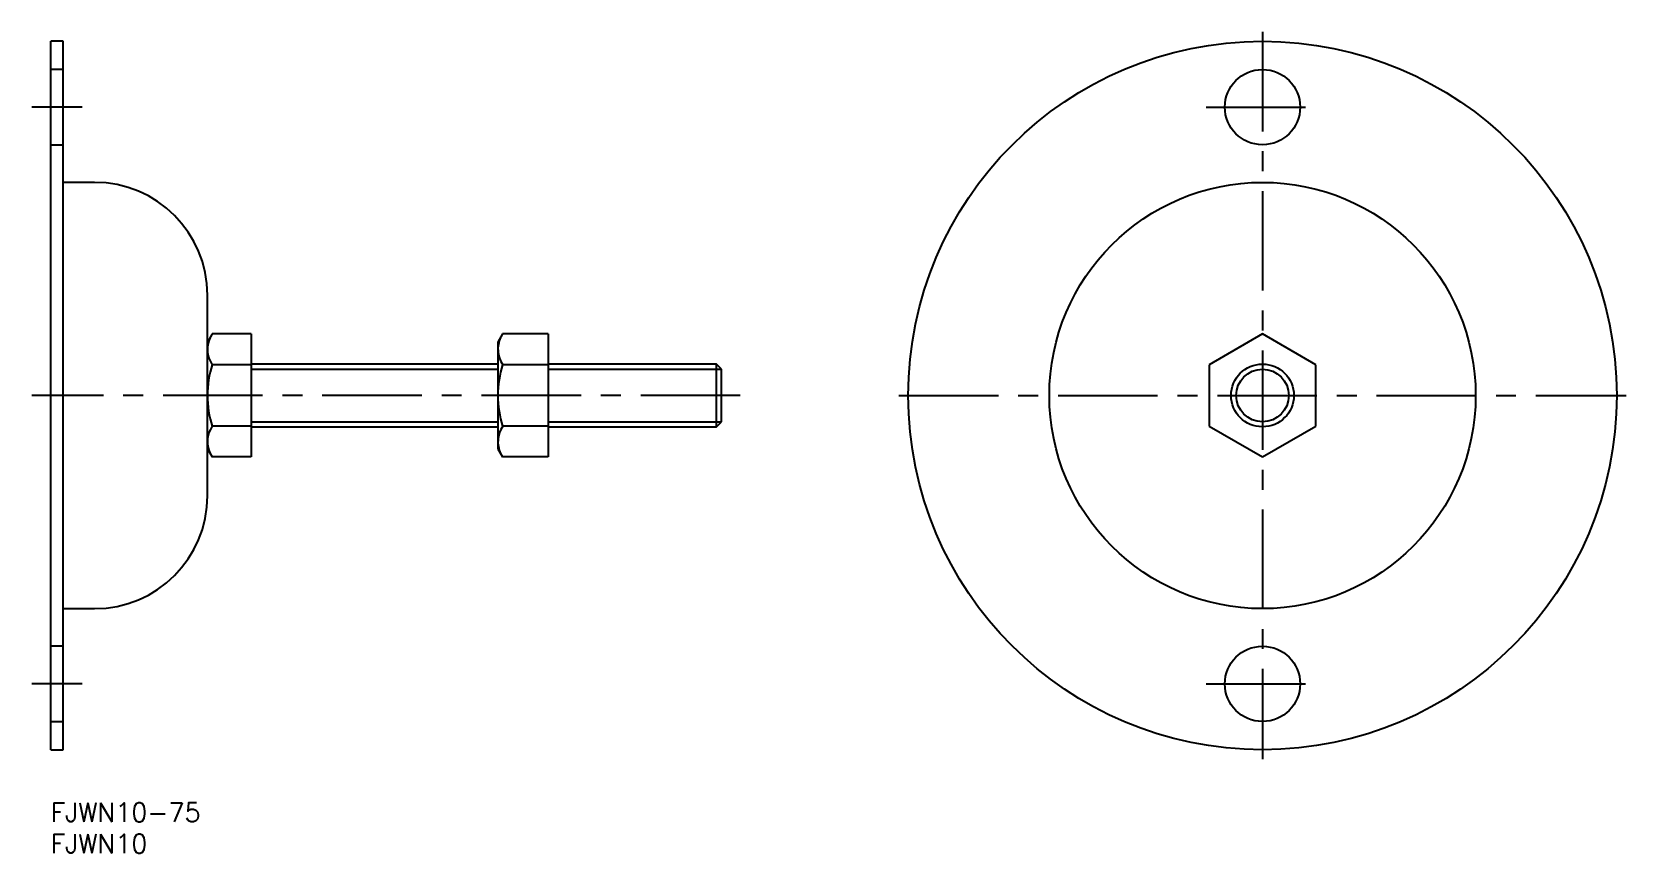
# Model space of a CAD drawing. Extents: x -3 to 251, y -8 to 123.
import ezdxf

# ---------------------------------------------------------------- set-up
doc = ezdxf.new("R2010")
doc.units = 0
doc.header["$LTSCALE"] = 0.5
doc.linetypes.add('CENTER', pattern=[50.8, 31.75, -6.35, 6.35, -6.35])
doc.linetypes.add('DASHED', pattern=[19.05, 12.7, -6.35])
for name, color, linetype in [('MSM_CENTER', 1, 'CENTER'), ('MSM_CONTINUOUS', 7, 'CONTINUOUS'), ('MSM_DASHED', 4, 'DASHED'), ('MSM_NARROW', 5, 'CONTINUOUS'), ('MSM_PART_NUMBER', 7, 'CONTINUOUS')]:
    doc.layers.add(name, color=color, linetype=linetype)
doc.styles.get("Standard").update_dxf_attribs({"font": 'txt.shx', "height": 3, "bigfont": 'bigfont.shx'})

# ---------------------------------------------------------------- blocks, each defined once
blk = doc.blocks.new('*U10')
at = {"layer": 'MSM_PART_NUMBER'}
blk.add_text('FJWN10-75', height=3, dxfattribs=at).set_placement((0, -3))
blk = doc.blocks.new('*U11')
at = {"layer": 'MSM_PART_NUMBER'}
blk.add_text('FJWN10', height=3, dxfattribs=at).set_placement((0, -8))

msp = doc.modelspace()

# ---------------------------------------------------------------- linework, layer by layer
at = {"layer": 'MSM_CENTER'}
for p, q in [((193.3, 123), (193.3, 7)), ((5, 111), (-3, 111)), ((184.3, 111), (202.3, 111)), ((110, 65), (-3, 65)), ((135.3, 65), (251.3, 65)), ((5, 19), (-3, 19)), ((184.3, 19), (202.3, 19))]:
    msp.add_line(p, q, dxfattribs=at)
at = {"layer": 'MSM_CONTINUOUS'}
for p, q in [((2, 121.5), (0, 121.5)), ((0, 8.5), (0, 121.5)), ((2, 8.5), (2, 121.5)), ((7, 99), (2, 99)), ((25, 49), (25, 81)), ((25.76, 74.81), (25, 73.5)), ((32, 74.81), (25.76, 74.81)), ((32, 74.81), (32, 55.19)), ((72.09, 74.81), (71.33, 73.5)), ((79.33, 74.81), (72.09, 74.81)), ((79.33, 74.81), (79.33, 55.19)), ((193.3, 74.81), (184.8, 69.91)), ((201.8, 69.91), (193.3, 74.81)), ((71.33, 73.5), (71.33, 56.5)), ((32, 69.91), (25.76, 69.91)), ((71.33, 70), (32, 70)), ((79.33, 69.91), (72.09, 69.91)), ((106.19, 70), (79.33, 70)), ((107, 69.19), (106.19, 70)), ((106.19, 60), (106.19, 70)), ((107, 60.81), (107, 69.19)), ((184.8, 69.91), (184.8, 60.09)), ((201.8, 60.09), (201.8, 69.91)), ((32, 60.09), (25.76, 60.09)), ((32, 60), (71.33, 60)), ((79.33, 60.09), (72.09, 60.09)), ((79.33, 60), (106.19, 60)), ((106.19, 60), (107, 60.81)), ((184.8, 60.09), (193.3, 55.19)), ((193.3, 55.19), (201.8, 60.09)), ((25, 56.5), (25.76, 55.19)), ((71.33, 56.5), (72.09, 55.19)), ((32, 55.19), (25.76, 55.19)), ((79.33, 55.19), (72.09, 55.19)), ((2, 31), (7, 31)), ((0, 8.5), (2, 8.5))]:
    msp.add_line(p, q, dxfattribs=at)
for centre, radius in [((193.3, 65), 56.5), ((193.3, 111), 6), ((193.3, 65), 34), ((193.3, 65), 5), ((193.3, 19), 6)]:
    msp.add_circle(centre, radius, dxfattribs=at)
for centre, radius, start, end in [((7, 81), 18, 0, 90), ((29.34, 72.36), 4.34, 154.3842, 214.3842), ((75.68, 72.36), 4.34, 154.3842, 214.3842), ((41.24, 65), 16.24, 162.412, 197.588), ((87.57, 65), 16.24, 162.412, 197.588), ((29.34, 57.64), 4.34, 145.6158, 205.6158), ((75.68, 57.64), 4.34, 145.6158, 205.6158), ((7, 49), 18, 270, 0)]:
    msp.add_arc(centre, radius, start, end, dxfattribs=at)
at = {"layer": 'MSM_DASHED'}
for p, q in [((2, 117), (0, 117)), ((0, 105), (2, 105)), ((2, 25), (0, 25)), ((0, 13), (2, 13))]:
    msp.add_line(p, q, dxfattribs=at)
at = {"layer": 'MSM_NARROW'}
for p, q in [((32, 69.19), (71.33, 69.19)), ((79.33, 69.19), (107, 69.19)), ((32, 60.81), (71.33, 60.81)), ((79.33, 60.81), (107, 60.81))]:
    msp.add_line(p, q, dxfattribs=at)
msp.add_circle((193.3, 65), 4.19, dxfattribs=at)

# ---------------------------------------------------------------- block references
at = {"layer": 'MSM_CONTINUOUS'}
for name in ['*U10', '*U11']:
    msp.add_blockref(name, (0, 0), dxfattribs=at)

doc.saveas('drawing.dxf')
